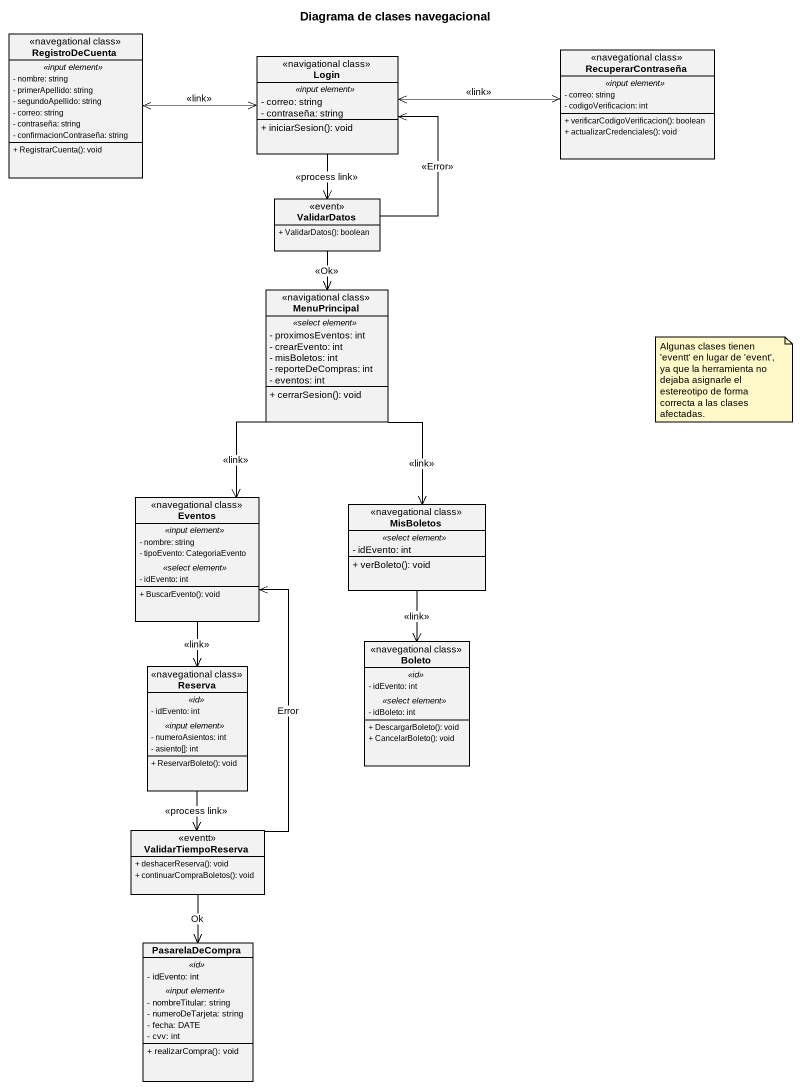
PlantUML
@startuml
title Diagrama de clases navegacional
hide circle
hide empty members
skinparam classAttributeIconSize 0
class RegistroDeCuenta <<navegational class>> {
  .. <<input element>> ..
  - nombre: string
  - primerApellido: string
  - segundoApellido: string
  - correo: string
  - contraseña: string
  - confirmacionContraseña: string
  --
  + RegistrarCuenta(): void
}
class Login <<navigational class>> {
  .. <<input element>> ..
  - correo: string
  - contraseña: string
  --
  + iniciarSesion(): void
}
class RecuperarContraseña <<navegational class>> {
  .. <<input element>> ..
  - correo: string
  - codigoVerificacion: int
  --
  + verificarCodigoVerificacion(): boolean
  + actualizarCredenciales(): void
}
class ValidarDatos <<event>> {
  + ValidarDatos(): boolean
}
class MenuPrincipal <<navigational class>> {
  .. <<select element>> ..
  - proximosEventos: int
  - crearEvento: int
  - misBoletos: int
  - reporteDeCompras: int
  - eventos: int
  --
  + cerrarSesion(): void
}
class Eventos <<navegational class>> {
  .. <<input element>> ..
  - nombre: string
  - tipoEvento: CategoriaEvento
  .. <<select element>> ..
  - idEvento: int
  --
  + BuscarEvento(): void
}
class MisBoletos <<navegational class>> {
  .. <<select element>> ..
  - idEvento: int
  --
  + verBoleto(): void
}
class Boleto <<navegational class>> {
  .. <<id>> ..
  - idEvento: int
  .. <<select element>> ..
  - idBoleto: int
  --
  + DescargarBoleto(): void
  + CancelarBoleto(): void
}
class Reserva <<navegational class>> {
  .. <<id>> ..
  - idEvento: int
  .. <<input element>> ..
  - numeroAsientos: int
  - asiento[]: int
  --
  + ReservarBoleto(): void
}
class ValidarTiempoReserva <<eventt>> {
  + deshacerReserva(): void
  + continuarCompraBoletos(): void
}
class PasarelaDeCompra {
  .. <<id>> ..
  - idEvento: int
  .. <<input element>> ..
  - nombreTitular: string
  - numeroDeTarjeta: string
  - fecha: DATE
  - cvv: int
  --
  + realizarCompra(): void
}
Login <-left-> RegistroDeCuenta : <<link>>
Login <-right-> RecuperarContraseña : <<link>>
Login --> ValidarDatos : <<process link>>
ValidarDatos -up-> Login : <<Error>>
ValidarDatos --> MenuPrincipal : <<Ok>>
MenuPrincipal --> Eventos : <<link>>
MenuPrincipal --> MisBoletos : <<link>>
Eventos --> Reserva : <<link>>
MisBoletos --> Boleto : <<link>>
Reserva --> ValidarTiempoReserva : <<process link>>
ValidarTiempoReserva -up-> Eventos : Error
ValidarTiempoReserva --> PasarelaDeCompra : Ok
note as N1
  Algunas clases tienen 'eventt' en lugar de 'event', ya que la herramienta no dejaba asignarle el estereotipo de forma correcta a las clases afectadas.
end note
@enduml
